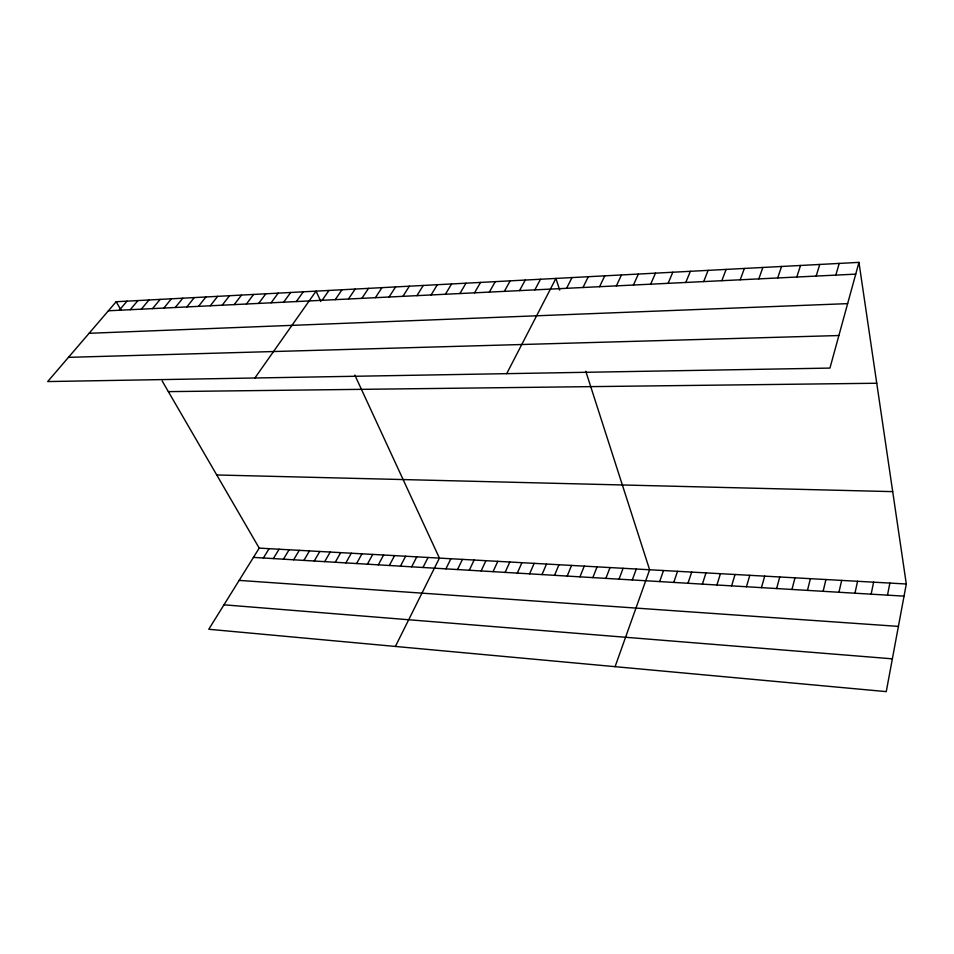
<?xml version="1.0" encoding="UTF-8"?>
<svg xmlns="http://www.w3.org/2000/svg" width="954" height="954" viewBox="0 0 954 954"><rect width="100%" height="100%" fill="white"/><g stroke="black" fill="none" stroke-linecap="round" stroke-linejoin="round"><path stroke-width="1.43" d="M906.3 583.991L886.254 691.626L208.771 629.27L259.214 548.121L906.3 583.991L858.958 262.374L116.161 301.726L47.7 381.564L829.944 368.089L858.958 262.374M887.494 595.141L889.879 583.073M871.133 594.175L873.625 582.178M854.951 593.209L857.563 581.284M838.948 592.255L841.666 580.402M823.123 591.313L825.937 579.531M807.466 590.383L810.387 578.673M791.963 589.465L794.992 577.814M776.639 588.546L779.764 576.979M761.471 587.64L764.691 576.144M835.823 275.11L839.222 263.423M746.469 586.746L749.784 575.31M731.623 585.863L735.033 574.499M816.183 276.076L819.748 264.449M716.931 584.993L720.425 573.688M702.394 584.122L705.972 572.889M796.805 277.03L800.525 265.474M688.001 583.276L691.674 572.09M673.762 582.417L677.519 571.303M777.689 277.96L781.564 266.476M659.667 581.582L663.507 570.528M758.824 278.89L762.842 267.466M615.091 666.667L649.626 569.765L585.78 371.249M632.299 579.949L636.294 569.025M740.209 279.796L744.37 268.444M619.027 579.161L623.093 568.286M721.832 280.703L726.137 269.41M605.885 578.386L610.023 567.57M592.863 577.611L597.073 566.855M703.682 281.585L708.13 270.364M579.96 576.836L584.253 566.139M685.783 282.467L690.362 271.306M567.201 576.073L571.541 565.436M554.548 575.322L558.961 564.732M668.098 283.338L672.808 272.236M542.015 574.582L546.499 564.052M529.601 573.843L534.157 563.361M650.652 284.197L655.481 273.154M517.318 573.104L521.921 562.681M633.42 285.031L638.369 274.06M505.131 572.388L509.806 562.013M493.075 571.661L497.797 561.346M616.391 285.866L621.471 274.955M481.114 570.957L485.908 560.69M469.273 570.253L474.126 560.034M599.589 286.689L604.776 275.837M457.538 569.55L462.44 559.39M445.912 568.858L450.872 558.746M582.989 287.512L588.296 276.708M395.397 646.442L439.412 558.114L354.828 375.053M566.593 288.311L572.006 277.578M422.98 567.499L428.048 557.482M411.663 566.819L416.779 556.862M506.705 373.658L555.92 278.425L559.688 290.123M400.453 566.151L405.617 556.242M534.872 289.873L540.489 279.248M389.339 565.495L394.562 555.622M378.333 564.84L383.591 555.013M519.525 290.624L525.249 280.059M367.409 564.184L372.728 554.417M356.593 563.54L361.96 553.821M504.356 291.364L510.175 280.858M345.873 562.908L351.275 553.225M489.366 292.103L495.269 281.645M335.248 562.276L340.685 552.64M324.706 561.644L330.203 552.056M474.543 292.83L480.542 282.42M314.26 561.024L319.793 551.484M459.9 293.546L465.981 283.195M303.909 560.403L309.478 550.911M293.641 559.795L299.258 550.339M445.411 294.249L451.576 283.958M283.457 559.187L289.122 549.778M273.369 558.591L279.069 549.23M431.089 294.953L437.337 284.709M263.364 557.995L269.1 548.669M416.934 295.657L423.266 285.461M402.934 296.336L409.338 286.188M389.089 297.016L395.576 286.927M375.399 297.684L381.958 287.643M361.864 298.352L368.494 288.358M348.472 299.007L355.174 289.062M335.224 299.663L341.997 289.766M322.118 300.295L328.963 290.457M254.897 377.999L316.06 291.137L320.83 301.464M296.336 301.559L303.3 291.817M283.648 302.191L290.672 292.484M271.103 302.8L278.186 293.14M258.677 303.408L265.82 293.796M246.394 304.016L253.597 294.44M234.231 304.612L241.493 295.084M222.199 305.197L229.509 295.716M210.285 305.781L217.655 296.348M198.504 306.365L205.909 296.968M186.841 306.938L194.294 297.588M175.286 307.498L182.798 298.197M163.861 308.059L171.41 298.793M152.545 308.619L160.141 299.401M141.335 309.168L148.979 299.985M130.245 309.704L137.936 300.57M119.274 310.241L126.989 301.154M108.398 310.777L855.726 274.132M89.092 333.292L847.641 303.634M68.461 357.345L838.876 335.534M168.357 391.629L876.75 383.246M216.737 474.973L892.705 491.632M253.442 557.398L904.034 596.131M239.156 580.39L898.406 626.396M223.975 604.812L892.36 658.832M116.161 301.726L120.943 309.967M162.132 380.908L259.214 548.121"/></g></svg>
